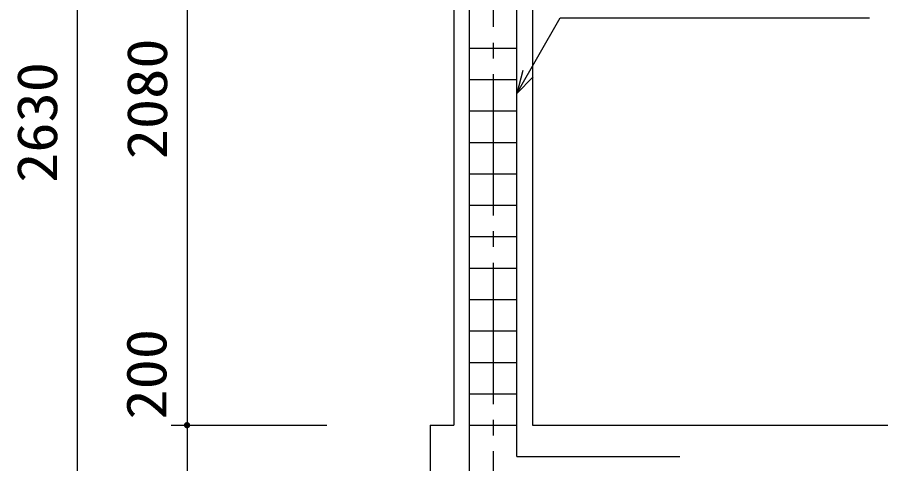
# Model space of a CAD drawing. Units: millimetres, scale not verified. Extents: x -14850 to 14850, y -10500 to 10500.
# Drawn here: x -2645 to 104, y -1211 to 209 of the extents above; entities that cross this region are included whole.
import ezdxf
from ezdxf.enums import TextEntityAlignment as Align

# ---------------------------------------------------------------- set-up
doc = ezdxf.new("R2010")
doc.units = ezdxf.units.MM
doc.header["$LTSCALE"] = 50
doc.linetypes.add('CHAIN2', pattern=[12, 9, -1, 1, -1])
doc.layers.add('0-1_機器', color=5, linetype='Continuous', lineweight=25)
doc.layers.add('0-6_文字', color=5, linetype='Continuous', lineweight=25)
doc.styles.add('ＭＳ ゴシック', font='')
doc.styles.get('ＭＳ ゴシック').set_extended_font_data('MS Gothic')

msp = doc.modelspace()

# ---------------------------------------------------------------- linework, layer by layer
at = {"layer": '0-1_機器', "color": 2, "linetype": 'CHAIN2'}
msp.add_line((-1130.17, 1228.5), (-1130.17, -1472.23), dxfattribs=at)
at = {"layer": '0-1_機器', "color": 2}
for p, q in [((-2454.76, 1191.36), (-2454.76, -1438.64)), ((-2104.76, 991.36), (-2104.76, -1088.64)), ((-1255.17, 991.36), (-1255.17, -1088.64)), ((-2154.76, -1088.64), (-1659.77, -1088.64)), ((-2104.76, -1088.64), (-2104.76, -1288.64)), ((-1330.17, -1088.64), (-1330.17, -1288.64)), ((-1330.17, -1088.64), (-1255.17, -1088.64))]:
    msp.add_line(p, q, dxfattribs=at)
at = {"layer": '0-1_機器', "color": 3}
for p, q in [((-1205.18, -1238.64), (-1205.18, 1141.36)), ((-1055.18, -1188.64), (-1055.18, 1091.36)), ((-1205.18, 111.37), (-1055.18, 111.37)), ((-1205.18, 11.37), (-1055.18, 11.37)), ((-1205.18, -88.64), (-1055.18, -88.64)), ((-1205.18, -188.63), (-1055.18, -188.63)), ((-1205.18, -288.64), (-1055.18, -288.64)), ((-1205.18, -388.64), (-1055.18, -388.64)), ((-1205.18, -488.64), (-1055.18, -488.64)), ((-1205.18, -588.64), (-1055.18, -588.64)), ((-1205.18, -688.64), (-1055.18, -688.64)), ((-1205.18, -788.64), (-1055.18, -788.64)), ((-1205.18, -888.64), (-1055.18, -888.64)), ((-1205.18, -988.64), (-1055.18, -988.64)), ((-1205.18, -1088.64), (-1055.18, -1088.64)), ((-1055.18, -1188.64), (-535.18, -1188.64))]:
    msp.add_line(p, q, dxfattribs=at)
at = {"layer": '0-1_機器', "color": 2}
msp.add_lwpolyline([(-1005.17, 991.36), (-1005.17, -1088.64), (1669.83, -1088.64)], dxfattribs=at)
at = {"layer": '0-1_機器'}
for points in [[(-2114.74, -1088.01), (-2104.76, -1088.64), (-2114.76, -1088.64)], [(-2114.76, -1088.64), (-2111.13, -1096.34), (-2114.68, -1089.89)], [(-2114.76, -1088.64), (-2110.12, -1097.08), (-2111.13, -1096.34)], [(-2104.76, -1088.64), (-2110.12, -1097.08), (-2114.76, -1088.64)], [(-2114.58, -1086.76), (-2104.76, -1088.64), (-2114.74, -1088.01)], [(-2114.68, -1089.89), (-2112.05, -1095.48), (-2114.45, -1091.13)], [(-2114.68, -1089.89), (-2111.13, -1096.34), (-2112.05, -1095.48)], [(-2114.27, -1085.55), (-2104.76, -1088.64), (-2114.58, -1086.76)], [(-2114.45, -1091.13), (-2112.85, -1094.52), (-2114.06, -1092.32)], [(-2114.45, -1091.13), (-2112.05, -1095.48), (-2112.85, -1094.52)], [(-2113.81, -1084.38), (-2104.76, -1088.64), (-2114.27, -1085.55)], [(-2114.06, -1092.32), (-2112.85, -1094.52), (-2113.52, -1093.46)], [(-2113.2, -1083.28), (-2104.76, -1088.64), (-2113.81, -1084.38)], [(-2112.47, -1082.26), (-2104.76, -1088.64), (-2113.2, -1083.28)], [(-2111.61, -1081.35), (-2104.76, -1088.64), (-2112.47, -1082.26)], [(-2110.64, -1080.55), (-2104.76, -1088.64), (-2111.61, -1081.35)], [(-2109.58, -1079.88), (-2104.76, -1088.64), (-2110.64, -1080.55)], [(-2104.76, -1088.64), (-2109.02, -1097.69), (-2110.12, -1097.08)], [(-2108.44, -1079.34), (-2104.76, -1088.64), (-2109.58, -1079.88)], [(-2104.76, -1088.64), (-2107.85, -1098.15), (-2109.02, -1097.69)], [(-2108.44, -1079.34), (-2104.76, -1078.64), (-2104.76, -1088.64)], [(-2107.25, -1078.95), (-2104.76, -1078.64), (-2108.44, -1079.34)], [(-2104.76, -1088.64), (-2106.63, -1098.46), (-2107.85, -1098.15)], [(-2106.01, -1078.72), (-2104.76, -1078.64), (-2107.25, -1078.95)], [(-2104.76, -1088.64), (-2105.39, -1098.62), (-2106.63, -1098.46)], [(-2104.76, -1088.64), (-2104.76, -1098.64), (-2105.39, -1098.62)], [(-2104.76, -1078.64), (-2094.76, -1088.64), (-2104.76, -1088.64)], [(-2104.13, -1078.66), (-2094.76, -1088.64), (-2104.76, -1078.64)], [(-2104.76, -1088.64), (-2103.51, -1098.56), (-2104.76, -1098.64)], [(-2104.76, -1088.64), (-2102.27, -1098.32), (-2103.51, -1098.56)], [(-2104.76, -1088.64), (-2101.08, -1097.94), (-2102.27, -1098.32)], [(-2104.76, -1088.64), (-2099.94, -1097.4), (-2101.08, -1097.94)], [(-2094.76, -1088.64), (-2099.94, -1097.4), (-2104.76, -1088.64)], [(-2102.89, -1078.82), (-2094.76, -1088.64), (-2104.13, -1078.66)], [(-2101.67, -1079.13), (-2094.76, -1088.64), (-2102.89, -1078.82)], [(-2100.5, -1079.59), (-2094.76, -1088.64), (-2101.67, -1079.13)], [(-2099.4, -1080.2), (-2094.76, -1088.64), (-2100.5, -1079.59)], [(-2094.76, -1088.64), (-2098.88, -1096.73), (-2099.94, -1097.4)], [(-2098.39, -1080.93), (-2094.76, -1088.64), (-2099.4, -1080.2)], [(-2094.76, -1088.64), (-2097.91, -1095.93), (-2098.88, -1096.73)], [(-2098.39, -1080.93), (-2094.84, -1087.39), (-2094.76, -1088.64)], [(-2097.47, -1081.79), (-2094.84, -1087.39), (-2098.39, -1080.93)], [(-2094.76, -1088.64), (-2097.06, -1095.01), (-2097.91, -1095.93)], [(-2097.47, -1081.79), (-2095.07, -1086.15), (-2094.84, -1087.39)], [(-2096.67, -1082.76), (-2095.07, -1086.15), (-2097.47, -1081.79)], [(-2094.76, -1088.64), (-2096.32, -1094), (-2097.06, -1095.01)], [(-2096.67, -1082.76), (-2095.46, -1084.96), (-2095.07, -1086.15)], [(-2096, -1083.82), (-2095.46, -1084.96), (-2096.67, -1082.76)], [(-2094.76, -1088.64), (-2095.71, -1092.9), (-2096.32, -1094)], [(-2094.76, -1088.64), (-2095.25, -1091.73), (-2095.71, -1092.9)], [(-2094.76, -1088.64), (-2094.94, -1090.51), (-2095.25, -1091.73)], [(-2094.76, -1088.64), (-2094.78, -1089.27), (-2094.94, -1090.51)]]:
    msp.add_solid(points, dxfattribs=at)
at = {"layer": '0-6_文字', "color": 2}
for p, q in [((-1055.18, -32.68), (-916.61, 207.32)), ((-916.61, 207.32), (68.53, 207.32))]:
    msp.add_line(p, q, dxfattribs=at)
msp.add_lwpolyline([(-1035.76, 39.76), (-1055.18, -32.68), (-1002.14, 20.35)], dxfattribs=at)

# ---------------------------------------------------------------- texts
at = {"layer": '0-1_機器', "color": 4, "style": 'ＭＳ ゴシック', "width": 1.1}
for s, p in [('2080', (-2129.76, -242.39)), ('2630', (-2479.76, -317.39)), ('200', (-2131.76, -1070.58))]:
    msp.add_text(s, height=128.4, rotation=90, dxfattribs=at).set_placement(p, align=Align.BOTTOM_LEFT)

doc.saveas('drawing.dxf')
